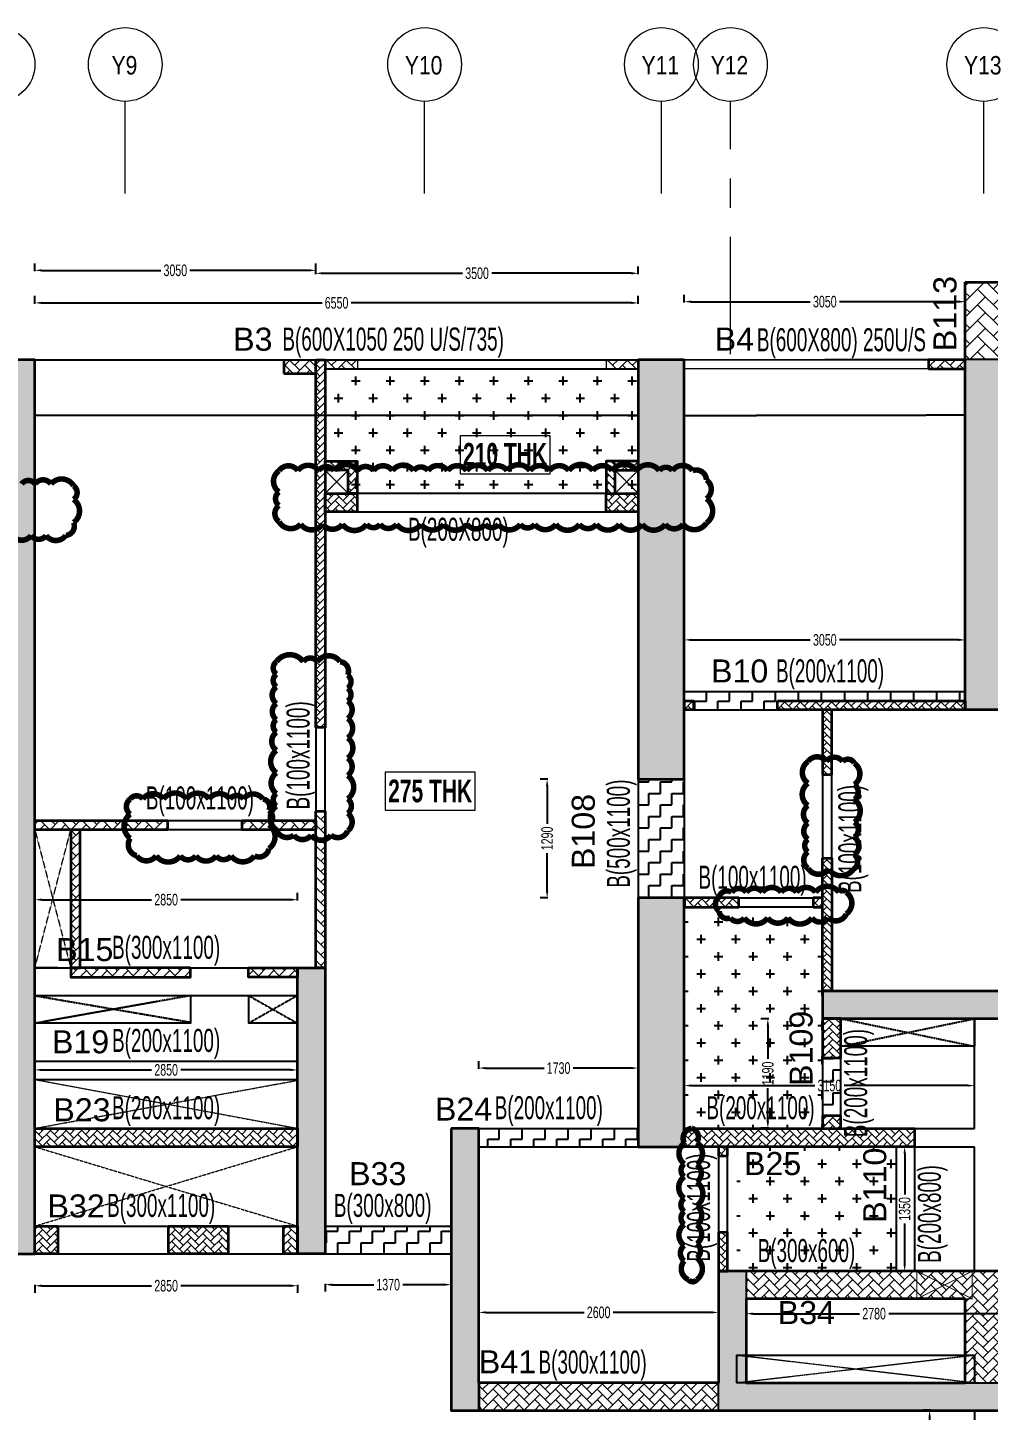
# Model space of a CAD drawing. Header units: millimetres. Extents: x 2116 to 61891, y 4333 to 33436.
# Drawn here: x 19564 to 29992, y 18432 to 33436 of the extents above; entities that cross this region are included whole.
import ezdxf
from ezdxf.enums import TextEntityAlignment as Align

# ---------------------------------------------------------------- set-up
doc = ezdxf.new("R2010")
doc.units = ezdxf.units.MM
doc.linetypes.add('Grid Line', pattern=[2222.5, 1270, -317.5, 317.5, -317.5])
doc.linetypes.add('HIDDEN', pattern=[0.375, 0.25, -0.125])
doc.layers.get('Defpoints').update_dxf_attribs({"color": 1, "lineweight": 0})
for name, color, linetype, lineweight in [('A-FLOR-IDEN', 11, 'Continuous', 9), ('A-GRIDS', 8, 'Continuous', 9), ('A-HIDD-ABVE', 8, 'HIDDEN', 20), ('S-BEAM-IDEN', 2, 'Continuous', 9), ('S-COL HATCH', 9, 'Continuous', 0), ('S-COLS', 5, 'Continuous', 35), ('S-GRIDS', 8, 'Continuous', 9), ('S-WALL', 4, 'Continuous', 18)]:
    doc.layers.add(name, color=color, linetype=linetype, lineweight=lineweight)
for name, color, linetype in [('Beam Nos', 7, 'Continuous'), ('changes', 7, 'Continuous'), ('CUTOUT', 4, 'Continuous'), ('S-BEAM', 7, 'Continuous'), ('S-CUTOUT', 1, 'Continuous'), ('SUNK SLAB', 8, 'Continuous')]:
    doc.layers.add(name, color=color, linetype=linetype)
doc.styles.add('Arial Narrow', font='ARIALN.TTF', dxfattribs={"height": 300})
doc.styles.add('SC-BBS1', font='SansSerif')
doc.styles.add('SOBHA', font='swisscl.ttf', dxfattribs={"width": 0.9})
doc.styles.add('Swis721 LtCn BT', font='swisscl.ttf', dxfattribs={"width": 0.9, "height": 233.355162})
doc.styles.add('Swis721 LtCn BT_B', font='', dxfattribs={"width": 0.9, "height": 246.918336})
doc.styles.get('Swis721 LtCn BT_B').set_extended_font_data('Swis721 LtCn BT', bold=True)
doc.dimstyles.new('S-DIM50', dxfattribs={"dimscale": 50, "dimtxt": 2.5, "dimasz": 1.5, "dimexe": 1.5, "dimexo": 1, "dimgap": 0.5, "dimtad": 0, "dimdec": 0, "dimzin": 0, "dimdsep": 46, "dimtxsty": 'SOBHA', "dimcen": 0.09, "dimclrd": 256, "dimclre": 256, "dimclrt": 6, "dimadec": 5, "dimazin": 0, "dimtfac": 1, "dimtdec": 0, "dimtofl": 0, "dimtmove": 0, "dimatfit": 3, "dimfxl": 0.18, "dimtolj": 1, "dimtzin": 0, "dimlwd": -1, "dimlwe": -1, "dimarcsym": 0})
pattern_1 = [(45, (-31795021.83, 20722934.52), (0, 113.13708499), [240, -80]), (135, (-31794965.26, 20722991.09), (9e-15, 113.13708499), [240, -80])]
pattern_2 = [(45, (-31083161.56, 20641832.9), (0, 84.85281374), [180, -60]), (135, (-31083119.13, 20641875.324), (7e-15, 84.85281374), [180, -60])]
pattern_3 = [(45, (-31802317.5, 20729084.55), (0, 113.13708499), [240, -80]), (135, (-31802260.93, 20729141.12), (9e-15, 113.13708499), [240, -80])]
pattern_4 = [(45, (-15037.47, -17858.63), (0, 107.76307), [228.6, -76.2]), (135, (-14983.584, -17804.75), (7e-15, 107.76307), [228.6, -76.2])]
pattern_5 = [(45, (-15037.89, -17858.63), (0, 107.76307), [228.6, -76.2]), (135, (-14984.01, -17804.744), (7e-15, 107.76307), [228.6, -76.2])]
pattern_6 = [(0, (-31361983.94, 21110731.83), (187.5, 187.5), [93.75, -281.25]), (90, (-31361937.07, 21110684.96), (-187.5, 187.5), [93.75, -281.25])]

# ---------------------------------------------------------------- blocks, each defined once
blk = doc.blocks.new('A$Ca6b6972b')
at = {"layer": 'S-COL HATCH'}
h = blk.add_hatch(dxfattribs=at)
h.set_pattern_fill('AR-HBONE', color=256, scale=15)
h.set_pattern_definition(pattern_2)
edge = h.paths.add_edge_path()
edge.add_line((17829, 22526), (18179, 22526))
edge.add_line((18179, 22526), (18179, 22176))
edge.add_line((18179, 22176), (18079, 22176))
edge.add_line((18079, 22176), (18079, 22426))
edge.add_line((18079, 22426), (17829, 22426))
edge.add_line((17829, 22426), (17829, 22526))
h = blk.add_hatch(dxfattribs=at)
h.set_pattern_fill('AR-HBONE', color=256, scale=15)
h.set_pattern_definition(pattern_2)
edge = h.paths.add_edge_path()
edge.add_line((21229, 22526), (20879, 22526))
edge.add_line((20879, 22526), (20879, 22176))
edge.add_line((20879, 22176), (20979, 22176))
edge.add_line((20979, 22176), (20979, 22426))
edge.add_line((20979, 22426), (21229, 22426))
edge.add_line((21229, 22426), (21229, 22526))
h = blk.add_hatch(dxfattribs=at)
h.set_pattern_fill('AR-HBONE', color=256, scale=15)
h.set_pattern_definition([(45, (-31339290.95, 20824202.644), (0, 84.85281374), [180, -60]), (135, (-31339248.523, 20824245.07), (7e-15, 84.85281374), [180, -60])])
h.paths.add_polyline_path([(17829, 22176), (17829, 21976), (18179, 21976), (18179, 22176)])
h = blk.add_hatch(dxfattribs=at)
h.set_pattern_fill('AR-HBONE', color=256, scale=15)
h.set_pattern_definition([(45, (-31336241, 20824202.644), (0, 84.85281374), [180, -60]), (135, (-31336198.57, 20824245.07), (7e-15, 84.85281374), [180, -60])])
h.paths.add_polyline_path([(20879, 22176), (20879, 21976), (21229, 21976), (21229, 22176)])
at = {"layer": 'S-COLS'}
for points in [[(17829, 22526), (18179, 22526), (18179, 22176), (18079, 22176), (18079, 22426), (17829, 22426), (17829, 22526)], [(21229, 22526), (20879, 22526), (20879, 22176), (20979, 22176), (20979, 22426), (21229, 22426), (21229, 22526)]]:
    blk.add_lwpolyline(points, dxfattribs=at)
for points in [[(17829, 22176), (18179, 22176), (18179, 21976), (17829, 21976)], [(20879, 22176), (21229, 22176), (21229, 21976), (20879, 21976)]]:
    blk.add_lwpolyline(points, close=True, dxfattribs=at)
blk = doc.blocks.new('A$C9134d95b')
at = {"layer": 'S-COL HATCH'}
h = blk.add_hatch(dxfattribs=at)
h.set_pattern_fill('AR-HBONE', color=256, scale=15)
h.set_pattern_definition([(45, (-31354688.235, 21105015.145), (0, 84.85281374), [180, -60]), (135, (-31354645.81, 21105057.57), (7e-15, 84.85281374), [180, -60])])
h.paths.add_polyline_path([(15600, 10050), (15500, 10050), (15500, 6060), (15600, 6060)])
h = blk.add_hatch(dxfattribs=at)
h.set_pattern_fill('AR-HBONE', color=256, scale=15)
h.set_pattern_definition([(45, (-31349887.82, 21106315.34), (0, 84.85281374), [180, -60]), (135, (-31349845.396, 21106357.77), (7e-15, 84.85281374), [180, -60])])
h.paths.add_polyline_path([(19600, 6250), (19600, 6350), (19500, 6350), (19500, 6250)])
h = blk.add_hatch(dxfattribs=at)
h.set_pattern_fill('AR-HBONE', color=256, scale=15)
h.set_pattern_definition([(45, (-31348877.827, 21106315.34), (0, 84.85281374), [180, -60]), (135, (-31348835.4, 21106357.77), (7e-15, 84.85281374), [180, -60])])
h.paths.add_polyline_path([(22550, 6250), (22550, 6350), (20510, 6350), (20510, 6250)])
h = blk.add_hatch(dxfattribs=at)
h.set_pattern_fill('AR-HBONE', color=256, scale=15)
h.set_pattern_definition([(45, (-31355720.326, 20722934.52), (0, 84.85281374), [180, -60]), (135, (-31355677.9, 20722976.945), (7e-15, 84.85281374), [180, -60])])
h.paths.add_polyline_path([(20090, 4210), (19500, 4210), (19500, 4110), (20090, 4110)])
h.paths.add_polyline_path([(21100, 4640), (21000, 4640), (21000, 3200), (21100, 3200)])
h.paths.add_polyline_path([(21000, 4210), (20900, 4210), (20900, 4110), (21000, 4110)])
h.paths.add_polyline_path([(21100, 6250), (21000, 6250), (21000, 5550), (21100, 5550)])
h = blk.add_hatch(dxfattribs=at)
h.set_pattern_fill('AR-HBONE', color=256, scale=20)
h.set_pattern_definition(pattern_1)
h.paths.add_polyline_path([(15600, 5150), (15500, 5150), (15500, 3450), (15600, 3450)])
h = blk.add_hatch(dxfattribs=at)
h.set_pattern_fill('AR-HBONE', color=256, scale=20)
h.set_pattern_definition(pattern_1)
h.paths.add_polyline_path([(12450, 5050), (12450, 4950), (13890, 4950), (13890, 5050)])
h = blk.add_hatch(dxfattribs=at)
h.set_pattern_fill('AR-HBONE', color=256, scale=20)
h.set_pattern_definition(pattern_1)
h.paths.add_polyline_path([(15500, 5050), (14700, 5050), (14700, 4950), (15500, 4950)])
h = blk.add_hatch(dxfattribs=at)
h.set_pattern_fill('AR-HBONE', color=256, scale=20)
h.set_pattern_definition(pattern_1)
h.paths.add_polyline_path([(12840, 3450), (12940, 3450), (12940, 4950), (12840, 4950)])
h = blk.add_hatch(dxfattribs=at)
h.set_pattern_fill('AR-HBONE', color=256, scale=20)
h.set_pattern_definition(pattern_1)
h.paths.add_polyline_path([(12840, 3450), (12840, 3350), (14140, 3350), (14140, 3450)])
h = blk.add_hatch(dxfattribs=at)
h.set_pattern_fill('AR-HBONE', color=256, scale=20)
h.set_pattern_definition(pattern_1)
h.paths.add_polyline_path([(15300, 3450), (14770, 3450), (14770, 3350), (15300, 3350)])
h = blk.add_hatch(dxfattribs=at)
h.set_pattern_fill('AR-HBONE', color=256, scale=15)
h.set_pattern_definition([(45, (-31092440.94, 20628157.467), (0, 84.85281374), [180, -60]), (135, (-31092398.51, 20628199.893), (7e-15, 84.85281374), [180, -60])])
h.paths.add_polyline_path([(21000, 1710), (21200, 1710), (21200, 1845), (21000, 1845)])
h.paths.add_polyline_path([(21000, 2475), (21200, 2475), (21200, 2900), (21000, 2900)])
h = blk.add_hatch(dxfattribs=at)
h.set_pattern_fill('AR-HBONE', color=256, scale=15)
h.set_pattern_definition([(45, (-31350990.33, 20943799.52), (0, 84.85281374), [180, -60]), (135, (-31350947.905, 20943841.946), (7e-15, 84.85281374), [180, -60])])
h.paths.add_polyline_path([(19500, 1710), (19500, 1510), (22000, 1510), (22000, 1710)])
h = blk.add_hatch(dxfattribs=at)
h.set_pattern_fill('AR-HBONE', color=256, scale=15)
h.set_pattern_definition([(45, (-31355720.34, 20769172.47), (0, 84.85281374), [180, -60]), (135, (-31355677.91, 20769214.9), (7e-15, 84.85281374), [180, -60])])
h.paths.add_polyline_path([(19970, 580), (19870, 580), (19870, 160), (19970, 160)])
h.paths.add_polyline_path([(19970, 1510), (19870, 1510), (19870, 1410), (19970, 1410)])
at = {"layer": 'S-COLS', "elevation": 0}
for points in [[(15500, 10050), (15600, 10050), (15600, 6060), (15500, 6060)], [(19500, 6350), (19600, 6350), (19600, 6250), (19500, 6250)], [(20510, 6350), (22550, 6350), (22550, 6250), (20510, 6250)], [(21000, 5550), (21100, 5550), (21100, 6250), (21000, 6250)], [(15500, 5150), (15600, 5150), (15600, 3450), (15500, 3450)], [(12450, 5050), (13890, 5050), (13890, 4950), (12450, 4950)], [(14700, 5050), (15500, 5050), (15500, 4950), (14700, 4950)], [(21000, 4640), (21100, 4640), (21100, 3200), (21000, 3200)], [(19500, 4110), (20090, 4110), (20090, 4210), (19500, 4210)], [(20900, 4110), (21000, 4110), (21000, 4210), (20900, 4210)], [(15300, 3350), (14770, 3350), (14770, 3450), (15300, 3450)], [(21000, 2475), (21200, 2475), (21200, 2900), (21000, 2900)], [(21000, 1710), (21200, 1710), (21200, 1845), (21000, 1845)], [(22000, 1510), (19500, 1510), (19500, 1710), (22000, 1710)], [(19870, 1410), (19970, 1410), (19970, 1510), (19870, 1510)], [(19870, 160), (19970, 160), (19970, 580), (19870, 580)]]:
    blk.add_lwpolyline(points, close=True, dxfattribs=at)
at = {"layer": 'S-COLS', "color": 5, "elevation": 0}
for points in [[(12840, 3450), (12940, 3450), (12940, 4950), (12840, 4950)], [(14140, 3450), (12840, 3450), (12840, 3350), (14140, 3350)]]:
    blk.add_lwpolyline(points, close=True, dxfattribs=at)
at = {"layer": 'changes'}
blk.add_blockref('A$Ca6b6972b', (-2229, -13576, 0), dxfattribs=at)
blk = doc.blocks.new('A$Cbe320e20')
at = {"layer": 'S-COL HATCH'}
h = blk.add_hatch(dxfattribs=at)
h.set_pattern_fill('AR-HBONE', color=256, scale=30)
h.set_pattern_definition([(45, (-31802317.5, 20729084.55), (0, 169.7056275), [360, -120]), (135, (-31802232.65, 20729169.4), (1e-14, 169.7056275), [360, -120])])
h.paths.add_polyline_path([(15654, 17040), (15254, 17040), (15254, 16206), (15254, 16206), (15654, 16206)])
at = {"layer": 'S-COL HATCH', "transparency": 33554687}
h = blk.add_hatch(color=256, dxfattribs=at)
h.dxf.hatch_style = 1
h.paths.add_polyline_path([(15254, 16206), (15654, 16206), (15654, 12400), (15254, 12400)])
h = blk.add_hatch(color=256, dxfattribs=at)
h.dxf.hatch_style = 1
h.paths.add_polyline_path([(4654, 6500), (5154, 6500), (5154, 16200), (4654, 16200)])
h = blk.add_hatch(color=256, dxfattribs=at)
h.dxf.hatch_style = 1
h.paths.add_polyline_path([(11704, 11650), (12204, 11650), (12204, 16200), (11704, 16200)])
h = blk.add_hatch(color=256, dxfattribs=at)
h.dxf.hatch_style = 1
h.paths.add_polyline_path([(12204, 10360), (11704, 10360), (11704, 7660), (12204, 7660)])
h = blk.add_hatch(color=256, dxfattribs=at)
h.dxf.hatch_style = 1
h.paths.add_polyline_path([(8304, 6500), (8304, 9600), (8004, 9600), (8004, 6500)])
h = blk.add_hatch(color=256, dxfattribs=at)
h.dxf.hatch_style = 1
h.paths.add_polyline_path([(15654, 9350), (13704, 9350), (13704, 9050), (15654, 9050)])
at = {"layer": 'S-COL HATCH'}
h = blk.add_hatch(dxfattribs=at)
h.set_pattern_fill('AR-HBONE', color=256, scale=15)
h.set_pattern_definition([(45, (-31365336.03, 20949949.553), (0, 84.85281374), [180, -60]), (135, (-31365293.6, 20949991.98), (7e-15, 84.85281374), [180, -60])])
h.paths.add_polyline_path([(5154, 7860), (5154, 7660), (8004, 7660), (8004, 7860)])
at = {"layer": 'S-COL HATCH', "transparency": 33554687}
h = blk.add_hatch(color=256, dxfattribs=at)
h.dxf.hatch_style = 1
h.paths.add_polyline_path([(9974, 7860), (9674, 7860), (9674, 4800), (9974, 4800), (9974, 5100)])
at = {"layer": 'S-COL HATCH'}
h = blk.add_hatch(dxfattribs=at)
h.set_pattern_fill('AR-HBONE', color=256, scale=15)
h.set_pattern_definition([(45, (-31367286.02, 20948789.55), (0, 84.85281374), [180, -60]), (135, (-31367243.596, 20948831.98), (7e-15, 84.85281374), [180, -60])])
h.paths.add_polyline_path([(5154, 6800), (5154, 6500), (5404, 6500), (5404, 6800)])
h = blk.add_hatch(dxfattribs=at)
h.set_pattern_fill('AR-HBONE', color=256, scale=15)
h.set_pattern_definition([(45, (-31365336.03, 20948789.553), (0, 84.85281374), [180, -60]), (135, (-31365293.6, 20948831.98), (7e-15, 84.85281374), [180, -60])])
h.paths.add_polyline_path([(6604, 6800), (6604, 6500), (7254, 6500), (7254, 6800)])
h = blk.add_hatch(dxfattribs=at)
h.set_pattern_fill('AR-HBONE', color=256, scale=15)
h.set_pattern_definition([(45, (-31364586.025, 20948789.55), (0, 84.85281374), [180, -60]), (135, (-31364543.6, 20948831.98), (7e-15, 84.85281374), [180, -60])])
h.paths.add_polyline_path([(7854, 6800), (7854, 6500), (8004, 6500), (8004, 6800)])
at = {"layer": 'S-COL HATCH', "transparency": 33554687}
h = blk.add_hatch(color=256, dxfattribs=at)
h.dxf.hatch_style = 1
h.paths.add_polyline_path([(12574, 6310), (12874, 6310), (12874, 5100), (15654, 5100), (15654, 4800), (12574, 4800)])
at = {"layer": 'S-COL HATCH'}
h = blk.add_hatch(dxfattribs=at)
h.set_pattern_fill('AR-HBONE', color=256, scale=20)
h.set_pattern_definition(pattern_3)
h.paths.add_polyline_path([(15254, 6010), (15254, 5100), (15254, 5100), (15254, 5100), (15654, 5100), (15654, 6310), (12874, 6310), (12874, 6010), (12874, 6010)])
h = blk.add_hatch(dxfattribs=at)
h.set_pattern_fill('AR-HBONE', color=256, scale=20)
h.set_pattern_definition(pattern_3)
h.paths.add_polyline_path([(12574, 5100), (9974, 5100), (9974, 4800), (12574, 4800)])
at = {"layer": 'S-WALL'}
h = blk.add_hatch(dxfattribs=at)
h.set_pattern_fill('FP_1', color=1, style=0, pattern_type=2)
h.set_pattern_definition(pattern_5)
h.paths.add_polyline_path([(8205, 16050), (8205, 16200), (7855, 16200), (7855, 16050)])
h = blk.add_hatch(dxfattribs=at)
h.set_pattern_fill('FP_1', color=1, style=0, pattern_type=2)
h.set_pattern_definition(pattern_5)
h.paths.add_polyline_path([(8205, 16050), (8205, 16200), (7855, 16200), (7855, 16050)])
h = blk.add_hatch(dxfattribs=at)
h.set_pattern_fill('FP_1', color=1, style=0, pattern_type=2)
h.set_pattern_definition([(45, (-18086.774, -17858.63), (0, 107.76307), [228.6, -76.2]), (135, (-18032.89, -17804.745), (7e-15, 107.76307), [228.6, -76.2])])
h.paths.add_polyline_path([(8656, 16100), (8656, 16200), (8306, 16200), (8306, 16100)])
h = blk.add_hatch(dxfattribs=at)
h.set_pattern_fill('FP_1', color=1, style=0, pattern_type=2)
h.set_pattern_definition(pattern_4)
h.paths.add_polyline_path([(11705, 16100), (11705, 16200), (11355, 16200), (11355, 16100)])
h = blk.add_hatch(dxfattribs=at)
h.set_pattern_fill('FP_1', color=1, style=0, pattern_type=2)
h.set_pattern_definition(pattern_4)
h.paths.add_polyline_path([(11705, 16100), (11705, 16200), (11355, 16200), (11355, 16100)])
h = blk.add_hatch(dxfattribs=at)
h.set_pattern_fill('FP_1', color=1, style=0, pattern_type=2)
h.set_pattern_definition(pattern_4)
h.paths.add_polyline_path([(15255, 16100), (15255, 16200), (14855, 16200), (14855, 16100)])
h = blk.add_hatch(dxfattribs=at)
h.set_pattern_fill('FP_1', color=1, style=0, pattern_type=2)
h.set_pattern_definition(pattern_4)
h.paths.add_polyline_path([(15255, 16100), (15255, 16200), (14855, 16200), (14855, 16100)])
at = {"layer": 'changes'}
blk.add_line((15254, 16206), (15654, 16206), dxfattribs=at)
blk.add_lwpolyline([(12574, 6310), (12874, 6310), (12874, 5100), (15654, 5100), (15654, 4800), (12574, 4800)], close=True, dxfattribs=at)
at = {"layer": 'S-COL HATCH'}
blk.add_line((12874, 6010), (12874, 6310), dxfattribs=at)
at = {"layer": 'S-COLS'}
blk.add_line((9974, 5100), (9974, 4800), dxfattribs=at)
for points in [[(15254, 17040), (15654, 17040), (15654, 12400), (15254, 12400)], [(11704, 11650), (12204, 11650), (12204, 16200), (11704, 16200)], [(11704, 10360), (11704, 7660), (12204, 7660), (12204, 10360)], [(15654, 9350), (13704, 9350), (13704, 9050), (15654, 9050)], [(9674, 7860), (9674, 4800), (15654, 4800), (15654, 6310), (12574, 6310), (12574, 5100), (9974, 5100), (9974, 7860), (9674, 7860)], [(15254, 6010), (12874, 6010), (12874, 5100), (15254, 5100)]]:
    blk.add_lwpolyline(points, close=True, dxfattribs=at)
at = {"layer": 'S-COLS', "elevation": 0}
for points in [[(4654, 6500), (5154, 6500), (5154, 16200), (4654, 16200)], [(8004, 9600), (8304, 9600), (8304, 6500), (8004, 6500)], [(8004, 7660), (5154, 7660), (5154, 7860), (8004, 7860)], [(5404, 6500), (5154, 6500), (5154, 6800), (5404, 6800)], [(7254, 6500), (6604, 6500), (6604, 6800), (7254, 6800)], [(8004, 6500), (7854, 6500), (7854, 6800), (8004, 6800)]]:
    blk.add_lwpolyline(points, close=True, dxfattribs=at)
at = {"layer": 'S-CUTOUT', "const_width": 10}
blk.add_lwpolyline([(14729, 6310), (15329, 6310), (15329, 6010), (14729, 6010)], close=True, dxfattribs=at)
for points in [[(14729, 6310), (15329, 6010)], [(15329, 6310), (14729, 6010)]]:
    blk.add_lwpolyline(points, dxfattribs=at)
at = {"layer": 'S-WALL', "lineweight": 35}
for p, q in [((5155, 16200), (4305, 16200)), ((7855, 16200), (7855, 16050)), ((15255, 16200), (14855, 16200)), ((14855, 16200), (14855, 16100)), ((14855, 16100), (15255, 16100)), ((7855, 16050), (8205, 16050))]:
    blk.add_line(p, q, dxfattribs=at)
at = {"layer": 'S-WALL', "color": 7}
for p, q in [((8304, 16200), (11355, 16200)), ((11704, 16100), (8304, 16100)), ((8655, 16200), (8655, 16100)), ((11355, 16200), (11355, 16100)), ((12205, 16200), (11355, 16200)), ((12205, 16200), (14855, 16200)), ((14855, 16100), (12205, 16100))]:
    blk.add_line(p, q, dxfattribs=at)
blk = doc.blocks.new('A$C38189ab3')
at = {"layer": 'SUNK SLAB'}
h = blk.add_hatch(dxfattribs=at)
h.set_pattern_fill('CROSS', color=8, scale=750, style=0)
h.set_pattern_definition([(0, (-31361983.94, 21111165.14), (187.5, 187.5), [93.75, -281.25]), (90, (-31361937.07, 21111118.27), (-187.5, 187.5), [93.75, -281.25])])
h.paths.add_polyline_path([(11704, 14750), (11704, 16100), (8304, 16100), (8304, 14750)])
h = blk.add_hatch(dxfattribs=at)
h.set_pattern_fill('ZIGZAG', color=8, scale=1000, style=0)
h.set_pattern_definition([(0, (-31802317.54, 20724501.4), (125, 125), [125, -125]), (90, (-31802192.54, 20724501.4), (-125, 125), [125, -125])])
h.paths.add_polyline_path([(9674, 6800), (8304, 6800), (8304, 6500), (9674, 6500)])
h.paths.add_polyline_path([(11704, 7860), (9974, 7860), (9974, 7860), (9974, 7660), (11704, 7660)])
h.paths.add_polyline_path([(12204, 11650), (11704, 11650), (11704, 10360), (12204, 10360)])
h.paths.add_polyline_path([(15254, 12600), (12204, 12600), (12204, 12500), (12304, 12500), (12304, 12400), (13214, 12400), (13214, 12500), (15254, 12500)])
h.paths.add_polyline_path([(13904, 8625), (13704, 8625), (13704, 7995), (13904, 7995)])
h = blk.add_hatch(dxfattribs=at)
h.set_pattern_fill('CROSS', color=8, scale=750, style=0)
h.set_pattern_definition(pattern_6)
h.paths.add_polyline_path([(12204, 7860), (13704, 7860), (13704, 8950), (13704, 9350), (13704, 10160), (12204, 10160)])
h = blk.add_hatch(dxfattribs=at)
h.set_pattern_fill('CROSS', color=8, scale=750, style=0)
h.set_pattern_definition(pattern_6)
h.paths.add_polyline_path([(12774, 7660), (12774, 6310), (14504, 6310), (14504, 7660)])
at = {"layer": 'A-FLOR-IDEN', "color": 8, "elevation": 0, "flags": 128}
blk.add_lwpolyline([(9769, 15375), (9769, 14963), (10746, 14963), (10746, 15375)], close=True, dxfattribs=at)
at = {"layer": 'A-FLOR-IDEN', "color": 8, "flags": 128}
blk.add_lwpolyline([(8956, 11723), (8956, 11312), (9933, 11312), (9933, 11723)], close=True, dxfattribs=at)
at = {"layer": 'A-HIDD-ABVE', "linetype": 'HIDDEN'}
for p, q in [((8554, 15000), (8304, 14750)), ((8304, 15000), (8554, 14750)), ((11704, 15000), (11454, 14750)), ((11454, 15000), (11704, 14750)), ((5154, 11100), (5544, 9600)), ((5154, 9600), (5544, 11100)), ((5154, 8390), (8004, 7860)), ((5154, 7860), (8004, 8381)), ((5154, 7660), (8004, 6800)), ((5154, 6800), (8004, 7660)), ((12774, 5400), (15354, 5100)), ((12774, 5100), (15354, 5400))]:
    blk.add_line(p, q, dxfattribs=at)
at = {"layer": 'changes'}
blk.add_line((8654, 14550), (11354, 14550), dxfattribs=at)
at = {"layer": 'CUTOUT', "color": 8, "linetype": 'HIDDEN'}
for p, q in [((6845, 9300), (5155, 9000)), ((5155, 9300), (6845, 9011)), ((8005, 9300), (7475, 9000)), ((7475, 9300), (8005, 9000)), ((13905, 8750), (15355, 9050)), ((13905, 9050), (15355, 8750))]:
    blk.add_line(p, q, dxfattribs=at)
at = {"layer": 'CUTOUT'}
for points in [[(5155, 9300), (6845, 9300), (6845, 9000), (5155, 9000)], [(7475, 9300), (8005, 9300), (8005, 9000), (7475, 9000)], [(13905, 9050), (15355, 9050), (15355, 8750), (13905, 8750)]]:
    blk.add_lwpolyline(points, close=True, dxfattribs=at)
at = {"layer": 'S-BEAM'}
for p, q in [((12204, 16200), (15254, 16206)), ((5154, 16200), (11704, 16200)), ((5404, 9600), (5154, 9600)), ((5154, 9300), (8004, 9300)), ((13704, 8950), (13704, 7860)), ((5154, 8590), (8004, 8590)), ((5154, 8390), (8004, 8390)), ((5154, 7860), (8004, 7860)), ((12204, 7860), (13704, 7860)), ((13904, 7860), (15354, 7860)), ((5154, 7660), (8004, 7660)), ((12204, 7660), (12574, 7660)), ((12674, 7660), (14504, 7660)), ((14504, 7660), (14504, 6310)), ((12674, 6730), (12674, 7560)), ((5154, 6800), (8004, 6800))]:
    blk.add_line(p, q, dxfattribs=at)
at = {"layer": 'S-BEAM', "linetype": 'HIDDEN'}
for p, q in [((5154, 15600), (8304, 15600)), ((8304, 15600), (11704, 15600)), ((12204, 15595), (15254, 15601)), ((12204, 12600), (15254, 12600)), ((12204, 12400), (13704, 12400)), ((13904, 12400), (15254, 12400)), ((11704, 11650), (11704, 10360)), ((12204, 11650), (12204, 10360)), ((5154, 9600), (8004, 9600)), ((15354, 7860), (15354, 9050)), ((13904, 7860), (13904, 8950)), ((9974, 7860), (11704, 7860)), ((9974, 7660), (11704, 7660)), ((14704, 7660), (14704, 6310)), ((14704, 7660), (15354, 7660)), ((15354, 6310), (15354, 7660)), ((12674, 7560), (12574, 7560)), ((12574, 7560), (12574, 6730)), ((8304, 6800), (9674, 6800)), ((12574, 6730), (12674, 6730)), ((5154, 6500), (8004, 6500)), ((8304, 6500), (9674, 6500)), ((15354, 4800), (15354, 2800))]:
    blk.add_line(p, q, dxfattribs=at)
at = {"layer": 'S-BEAM'}
for points in [[(8304, 16100), (11704, 16100), (11704, 14750), (8304, 14750)], [(15354, 5100), (12774, 5100), (12774, 5400), (15354, 5400)]]:
    blk.add_lwpolyline(points, close=True, dxfattribs=at)
at = {"layer": 'S-BEAM', "linetype": 'HIDDEN'}
for points in [[(8204, 11300), (8304, 11300), (8304, 12210), (8204, 12210)], [(13804, 11700), (13704, 11700), (13704, 10790), (13804, 10790)], [(12794, 10360), (13604, 10360), (13604, 10260), (12794, 10260)]]:
    blk.add_lwpolyline(points, close=True, dxfattribs=at)
at = {"layer": 'S-BEAM', "linetype": 'HIDDEN', "elevation": 0}
blk.add_lwpolyline([(6594, 11200), (7404, 11200), (7404, 11100), (6594, 11100)], close=True, dxfattribs=at)
at = {"layer": 'S-COLS'}
for p, q in [((15254, 16206), (15254, 16206)), ((15254, 15606), (15254, 15606))]:
    blk.add_line(p, q, dxfattribs=at)
at = {"layer": 'A-FLOR-IDEN', "color": 1, "char_height": 246.9, "width": 1155, "attachment_point": 2, "line_spacing_factor": 0.964267, "style": 'Swis721 LtCn BT_B'}
for s, insert in [('210 THK', (10258, 15297)), ('275 THK', (9445, 11645))]:
    blk.add_mtext(s, dxfattribs=dict(at, insert=insert))
at = {"layer": 'S-BEAM-IDEN', "style": 'Swis721 LtCn BT', "width": 0.8}
for s, rotation, p in [('B(600X1050 250 U/S/735)', 360, (7841, 16299)), ('B(600X800) 250U/S', 360, (12992, 16292)), ('B(200x1100)', 360, (13199, 12699)), ('B(100x1100)', 90, (8136, 11320)), ('B(100x1100)', 360, (6359, 11320)), ('B(500x1100)', 90, (11613, 10471)), ('B(100x1100)', 90, (14126, 10413)), ('B(100x1100)', 360, (12358, 10459)), ('B(300x1100)', 360, (5992, 9699)), ('B(200x1100)', 360, (5992, 8689)), ('B(200x1100)', 90, (14189, 7764)), ('B(200x1100)', 360, (5992, 7959)), ('B(200x1100)', 360, (10146, 7959)), ('B(200x1100)', 360, (12444, 7959)), ('B(100x1100)', 90, (12483, 6413)), ('B(200x800)', 90, (14989, 6400)), ('B(300x1100)', 360, (5938, 6899)), ('B(300x800)', 360, (8400, 6899)), ('B(300x600)', 360, (13000, 6409)), ('B(300x1100)', 360, (10622, 5199))]:
    blk.add_text(s, height=250, rotation=rotation, dxfattribs=at).set_placement(p)
blk.add_text('B(200X800)', height=250, dxfattribs=at).set_placement((9204, 14235, 0))
blk = doc.blocks.new('Grid - Type 1 Structural-6743905-11TH FLOOR LVL')
at = {"layer": 'A-GRIDS'}
blk.add_circle((0, 0), 4, dxfattribs=at)
blk = doc.blocks.new('A$Cf2260b48')
at = {"layer": 'S-GRIDS', "linetype": 'Grid Line'}
for p, q in [((6135, 18003), (6135, 19003)), ((9385, 18003), (9385, 19003)), ((11955, 18003), (11955, 19003)), ((12705, 16262), (12705, 19003)), ((15455, 18003), (15455, 19003))]:
    blk.add_line(p, q, dxfattribs=at)
at = {"layer": 'A-GRIDS', "xscale": 99.99999999999991, "yscale": 99.99999999999991, "zscale": 99.99999999999991}
for p in [(4755, 19403), (6135, 19403), (9385, 19403), (11955, 19403), (12705, 19403), (15455, 19403)]:
    blk.add_blockref('Grid - Type 1 Structural-6743905-11TH FLOOR LVL', p, dxfattribs=at)
at = {"layer": 'A-GRIDS', "lineweight": 18, "char_height": 200, "attachment_point": 1, "style": 'Arial Narrow'}
for s, insert, width in [('Y9', (5986, 19495), 352.74), ('Y10', (9170, 19495), 513.08), ('Y11', (11740, 19495), 513.08), ('Y12', (12490, 19495), 513.08), ('Y13', (15240, 19495), 513.08)]:
    blk.add_mtext(s, dxfattribs=dict(at, insert=insert, width=width))
blk = doc.blocks.new('*D392')
at = {"transparency": 16777216}
for p, q in [((19642, 30440), (19642, 30524)), ((26192, 30440), (26192, 30524)), ((19717, 30449), (22759, 30449)), ((26117, 30449), (23076, 30449))]:
    blk.add_line(p, q, dxfattribs=at)
for points in [[(19717, 30462), (19717, 30437), (19642, 30449)], [(26117, 30462), (26117, 30437), (26192, 30449)]]:
    blk.add_solid(points, dxfattribs=at)
at = {"layer": 'Defpoints', "color": 0, "transparency": 16777216}
for p in [(26192, 30449), (19642, 29833, 0), (26192, 29833, 0)]:
    blk.add_point(p, dxfattribs=at)
at = {"color": 6, "transparency": 16777216, "insert": (22917, 30449), "char_height": 125, "attachment_point": 5, "style": 'SOBHA'}
blk.add_mtext('\\A1;6550', dxfattribs=at)
blk = doc.blocks.new('*D272')
at = {"transparency": 16777216}
for p, q in [((19642, 30793), (19642, 30877)), ((19717, 30802), (21009, 30802)), ((22617, 30802), (21326, 30802)), ((22692, 30793), (22692, 30877))]:
    blk.add_line(p, q, dxfattribs=at)
for points in [[(19717, 30815), (19717, 30790), (19642, 30802)], [(22617, 30815), (22617, 30790), (22692, 30802)]]:
    blk.add_solid(points, dxfattribs=at)
at = {"layer": 'Defpoints', "color": 0, "transparency": 16777216}
for p in [(22692, 30802), (19642, 29833, 0), (22692, 29833)]:
    blk.add_point(p, dxfattribs=at)
at = {"color": 6, "transparency": 16777216, "insert": (21167, 30802), "char_height": 125, "attachment_point": 5, "style": 'SOBHA'}
blk.add_mtext('\\A1;3050', dxfattribs=at)
blk = doc.blocks.new('*D273')
at = {"transparency": 16777216}
for p, q in [((22692, 30761), (22692, 30845)), ((22767, 30770), (24284, 30770)), ((26117, 30770), (24601, 30770)), ((26192, 30761), (26192, 30845))]:
    blk.add_line(p, q, dxfattribs=at)
for points in [[(22767, 30783), (22767, 30758), (22692, 30770)], [(26117, 30783), (26117, 30758), (26192, 30770)]]:
    blk.add_solid(points, dxfattribs=at)
at = {"layer": 'Defpoints', "color": 0, "transparency": 16777216}
for p in [(26192, 30770), (22692, 29833, 0), (26192, 29833, 0)]:
    blk.add_point(p, dxfattribs=at)
at = {"color": 6, "transparency": 16777216, "insert": (24442, 30770), "char_height": 125, "attachment_point": 5, "style": 'SOBHA'}
blk.add_mtext('\\A1;3500', dxfattribs=at)
blk = doc.blocks.new('*D393')
at = {"transparency": 16777216}
for p, q in [((26692, 30453), (26692, 30537)), ((26767, 30462), (28059, 30462)), ((29667, 30462), (28376, 30462)), ((29742, 30453), (29742, 30537))]:
    blk.add_line(p, q, dxfattribs=at)
for points in [[(26767, 30475), (26767, 30450), (26692, 30462)], [(29667, 30475), (29667, 30450), (29742, 30462)]]:
    blk.add_solid(points, dxfattribs=at)
at = {"layer": 'Defpoints', "color": 0, "transparency": 16777216}
for p in [(29742, 30462), (26692, 29832), (29742, 29838)]:
    blk.add_point(p, dxfattribs=at)
at = {"color": 6, "transparency": 16777216, "insert": (28217, 30462), "char_height": 125, "attachment_point": 5, "style": 'SOBHA'}
blk.add_mtext('\\A1;3050', dxfattribs=at)
blk = doc.blocks.new('*D398')
at = {"transparency": 16777216}
for p, q in [((26692, 26783), (26692, 26867)), ((29742, 26783), (29742, 26867)), ((26767, 26792), (28059, 26792)), ((29667, 26792), (28376, 26792))]:
    blk.add_line(p, q, dxfattribs=at)
for points in [[(26767, 26805), (26767, 26780), (26692, 26792)], [(29667, 26805), (29667, 26780), (29742, 26792)]]:
    blk.add_solid(points, dxfattribs=at)
at = {"layer": 'Defpoints', "color": 0, "transparency": 16777216}
for p in [(29742, 26792), (26692, 26232), (29742, 26232)]:
    blk.add_point(p, dxfattribs=at)
at = {"color": 6, "transparency": 16777216, "insert": (28217, 26792), "char_height": 125, "attachment_point": 5, "style": 'SOBHA'}
blk.add_mtext('\\A1;3050', dxfattribs=at)
blk = doc.blocks.new('*D401')
at = {"transparency": 16777216}
for p, q in [((19642, 23964), (19642, 24048)), ((22492, 23964), (22492, 24048)), ((19717, 23973), (20909, 23973)), ((22417, 23973), (21226, 23973))]:
    blk.add_line(p, q, dxfattribs=at)
for points in [[(19717, 23986), (19717, 23961), (19642, 23973)], [(22417, 23986), (22417, 23961), (22492, 23973)]]:
    blk.add_solid(points, dxfattribs=at)
at = {"layer": 'Defpoints', "color": 0, "transparency": 16777216}
for p in [(22492, 23973), (19642, 22933, 0), (22492, 22933, 0)]:
    blk.add_point(p, dxfattribs=at)
at = {"color": 6, "transparency": 16777216, "insert": (21067, 23973), "char_height": 125, "attachment_point": 5, "style": 'SOBHA'}
blk.add_mtext('\\A1;2850', dxfattribs=at)
blk = doc.blocks.new('*D278')
at = {"transparency": 16777216}
for p, q in [((19642, 22135), (19642, 22051)), ((19717, 22126), (20909, 22126)), ((22417, 22126), (21226, 22126)), ((22492, 22135), (22492, 22051))]:
    blk.add_line(p, q, dxfattribs=at)
for points in [[(19717, 22139), (19717, 22114), (19642, 22126)], [(22417, 22139), (22417, 22114), (22492, 22126)]]:
    blk.add_solid(points, dxfattribs=at)
at = {"layer": 'Defpoints', "color": 0, "transparency": 16777216}
for p in [(19642, 22223), (22492, 22223), (22492, 22126)]:
    blk.add_point(p, dxfattribs=at)
at = {"color": 6, "transparency": 16777216, "insert": (21067, 22126), "char_height": 125, "attachment_point": 5, "style": 'SOBHA'}
blk.add_mtext('\\A1;2850', dxfattribs=at)
blk = doc.blocks.new('*D283')
at = {"transparency": 16777216}
for p, q in [((24462, 22137), (24462, 22221)), ((26192, 22137), (26192, 22221)), ((24537, 22146), (25170, 22146)), ((26117, 22146), (25485, 22146))]:
    blk.add_line(p, q, dxfattribs=at)
for points in [[(24537, 22159), (24537, 22134), (24462, 22146)], [(26117, 22159), (26117, 22134), (26192, 22146)]]:
    blk.add_solid(points, dxfattribs=at)
at = {"layer": 'Defpoints', "color": 0, "transparency": 16777216}
for p in [(26192, 22146), (24462, 21293), (26192, 21293)]:
    blk.add_point(p, dxfattribs=at)
at = {"color": 6, "transparency": 16777216, "insert": (25327, 22146), "char_height": 125, "attachment_point": 5, "style": 'SOBHA'}
blk.add_mtext('\\A1;1730', dxfattribs=at)
blk = doc.blocks.new('*D284')
at = {"transparency": 16777216}
for p, q in [((26692, 21947), (26692, 22031)), ((26767, 21956), (28109, 21956)), ((29767, 21956), (28426, 21956)), ((29842, 21947), (29842, 22031))]:
    blk.add_line(p, q, dxfattribs=at)
for points in [[(26767, 21969), (26767, 21944), (26692, 21956)], [(29767, 21969), (29767, 21944), (29842, 21956)]]:
    blk.add_solid(points, dxfattribs=at)
at = {"layer": 'Defpoints', "color": 0, "transparency": 16777216}
for p in [(26692, 21956), (26692, 21493), (29842, 21493)]:
    blk.add_point(p, dxfattribs=at)
at = {"color": 6, "transparency": 16777216, "insert": (28267, 21956), "char_height": 125, "attachment_point": 5, "style": 'SOBHA'}
blk.add_mtext('\\A1;3150', dxfattribs=at)
blk = doc.blocks.new('*D288')
at = {"transparency": 16777216}
for p, q in [((27362, 19490), (27362, 19406)), ((27437, 19481), (28594, 19481)), ((30067, 19481), (28911, 19481)), ((30142, 19490), (30142, 19406))]:
    blk.add_line(p, q, dxfattribs=at)
for points in [[(27437, 19494), (27437, 19469), (27362, 19481)], [(30067, 19494), (30067, 19469), (30142, 19481)]]:
    blk.add_solid(points, dxfattribs=at)
at = {"layer": 'Defpoints', "color": 0, "transparency": 16777216}
for p in [(27362, 19943), (30142, 19943), (30142, 19481)]:
    blk.add_point(p, dxfattribs=at)
at = {"color": 6, "transparency": 16777216, "insert": (28752, 19481), "char_height": 125, "attachment_point": 5, "style": 'SOBHA'}
blk.add_mtext('\\A1;2780', dxfattribs=at)
blk = doc.blocks.new('*D292')
at = {"transparency": 16777216}
for p, q in [((19642, 19793), (19642, 19709)), ((19717, 19784), (20909, 19784)), ((22417, 19784), (21226, 19784)), ((22492, 19793), (22492, 19709))]:
    blk.add_line(p, q, dxfattribs=at)
for points in [[(19717, 19797), (19717, 19772), (19642, 19784)], [(22417, 19797), (22417, 19772), (22492, 19784)]]:
    blk.add_solid(points, dxfattribs=at)
at = {"layer": 'Defpoints', "color": 0, "transparency": 16777216}
for p in [(19642, 20433), (22492, 20433, 0), (22492, 19784)]:
    blk.add_point(p, dxfattribs=at)
at = {"color": 6, "transparency": 16777216, "insert": (21067, 19784), "char_height": 125, "attachment_point": 5, "style": 'SOBHA'}
blk.add_mtext('\\A1;2850', dxfattribs=at)
blk = doc.blocks.new('*D293')
at = {"transparency": 16777216}
for p, q in [((22792, 19805), (22792, 19721)), ((24162, 19805), (24162, 19721)), ((22867, 19796), (23320, 19796)), ((24087, 19796), (23635, 19796))]:
    blk.add_line(p, q, dxfattribs=at)
for points in [[(22867, 19809), (22867, 19784), (22792, 19796)], [(24087, 19809), (24087, 19784), (24162, 19796)]]:
    blk.add_solid(points, dxfattribs=at)
at = {"layer": 'Defpoints', "color": 0, "transparency": 16777216}
for p in [(22792, 20433), (24162, 20433), (24162, 19796)]:
    blk.add_point(p, dxfattribs=at)
at = {"color": 6, "transparency": 16777216, "insert": (23477, 19796), "char_height": 125, "attachment_point": 5, "style": 'SOBHA'}
blk.add_mtext('\\A1;1370', dxfattribs=at)
blk = doc.blocks.new('*D212')
at = {"transparency": 16777216}
for p, q in [((24462, 19486), (24462, 19570)), ((27062, 19486), (27062, 19570)), ((24537, 19495), (25604, 19495)), ((26987, 19495), (25921, 19495))]:
    blk.add_line(p, q, dxfattribs=at)
for points in [[(24537, 19508), (24537, 19483), (24462, 19495)], [(26987, 19508), (26987, 19483), (27062, 19495)]]:
    blk.add_solid(points, dxfattribs=at)
at = {"layer": 'Defpoints', "color": 0, "transparency": 16777216}
for p in [(27062, 19495), (24462, 18733), (27062, 18733)]:
    blk.add_point(p, dxfattribs=at)
at = {"color": 6, "transparency": 16777216, "insert": (25762, 19495), "char_height": 125, "attachment_point": 5, "style": 'SOBHA'}
blk.add_mtext('\\A1;2600', dxfattribs=at)
blk = doc.blocks.new('*D318')
at = {"transparency": 16777216}
for p, q in [((25212, 25283), (25128, 25283)), ((25203, 25208), (25203, 24795)), ((25203, 24068), (25203, 24480)), ((25212, 23993), (25128, 23993))]:
    blk.add_line(p, q, dxfattribs=at)
for points in [[(25190, 25208), (25215, 25208), (25203, 25283)], [(25190, 24068), (25215, 24068), (25203, 23993)]]:
    blk.add_solid(points, dxfattribs=at)
at = {"layer": 'Defpoints', "color": 0, "transparency": 16777216}
for p in [(26192, 25283), (25203, 23993), (26192, 23993)]:
    blk.add_point(p, dxfattribs=at)
at = {"color": 6, "transparency": 16777216, "insert": (25203, 24638), "char_height": 125, "attachment_point": 5, "rotation": 90, "style": 'SOBHA'}
blk.add_mtext('\\A1;1290', dxfattribs=at)
blk = doc.blocks.new('*D247')
at = {"transparency": 16777216}
for p, q in [((27608, 22682), (27524, 22682)), ((27599, 22607), (27599, 22245)), ((27599, 21568), (27599, 21930)), ((27608, 21493), (27524, 21493))]:
    blk.add_line(p, q, dxfattribs=at)
for points in [[(27586, 22607), (27611, 22607), (27599, 22682)], [(27586, 21568), (27611, 21568), (27599, 21493)]]:
    blk.add_solid(points, dxfattribs=at)
at = {"layer": 'Defpoints', "color": 0, "transparency": 16777216}
for p in [(27599, 22682), (28192, 22682), (28192, 21493)]:
    blk.add_point(p, dxfattribs=at)
at = {"color": 6, "transparency": 16777216, "insert": (27599, 22088), "char_height": 125, "attachment_point": 5, "rotation": 90, "style": 'SOBHA'}
blk.add_mtext('\\A1;1190', dxfattribs=at)
blk = doc.blocks.new('*D248')
at = {"transparency": 16777216}
for p, q in [((29075, 21293), (29159, 21293)), ((29084, 21218), (29084, 20775)), ((29084, 20018), (29084, 20460)), ((29075, 19943), (29159, 19943))]:
    blk.add_line(p, q, dxfattribs=at)
for points in [[(29071, 21218), (29096, 21218), (29084, 21293)], [(29071, 20018), (29096, 20018), (29084, 19943)]]:
    blk.add_solid(points, dxfattribs=at)
at = {"layer": 'Defpoints', "color": 0, "transparency": 16777216}
for p in [(28992, 21293), (28992, 19943), (29084, 19943)]:
    blk.add_point(p, dxfattribs=at)
at = {"color": 6, "transparency": 16777216, "insert": (29084, 20618), "char_height": 125, "attachment_point": 5, "rotation": 90, "style": 'SOBHA'}
blk.add_mtext('\\A1;1350', dxfattribs=at)
blk = doc.blocks.new('*D321')
at = {"transparency": 16777216}
for p, q in [((29364, 18433), (29280, 18433)), ((29355, 18358), (29355, 17591)), ((29355, 16508), (29355, 17274)), ((29364, 16433), (29280, 16433))]:
    blk.add_line(p, q, dxfattribs=at)
for points in [[(29342, 18358), (29367, 18358), (29355, 18433)], [(29342, 16508), (29367, 16508), (29355, 16433)]]:
    blk.add_solid(points, dxfattribs=at)
at = {"layer": 'Defpoints', "color": 0, "transparency": 16777216}
for p in [(29842, 18433), (29355, 16433), (29842, 16433)]:
    blk.add_point(p, dxfattribs=at)
at = {"color": 6, "transparency": 16777216, "insert": (29355, 17433), "char_height": 125, "attachment_point": 5, "rotation": 90, "style": 'SOBHA'}
blk.add_mtext('\\A1;2000', dxfattribs=at)

msp = doc.modelspace()

# ---------------------------------------------------------------- linework, layer by layer
at = {"color": 1, "const_width": 60}
for points in [[(22292.5, 28628.3, 0.5205671), (22292.5, 28397.9, 0.5205671), (22292.5, 28250.5, 0.5205671), (22292.5, 28075.5, 0.5205671), (22527.8, 28048.2, 0.5205671), (22766.2, 28048.2, 0.5205671), (22979.2, 28048.2, 0.5205671), (23242.8, 28048.2, 0.5205671), (23390.2, 28048.2, 0.5205671), (23569, 28048.2, 0.5205671), (23834.2, 28048.2, 0.5205671), (24078.5, 28048.2, 0.5205671), (24332.9, 28048.2, 0.5205671), (24528.9, 28048.2, 0.5205671), (24674.1, 28048.2, 0.5205671), (24911.4, 28048.2, 0.5205671), (25069, 28048.2, 0.5205671), (25297.5, 28048.2, 0.5205671), (25552.5, 28048.2, 0.5205671), (25738.5, 28048.2, 0.5205671), (25984.9, 28048.2, 0.5205671), (26234.6, 28048.2, 0.5205671), (26484.8, 28048.2, 0.5205671), (26678.6, 28048.2, 0.5205671), (26931.5, 28060.6, 0.5205671), (26931.5, 28324.2, 0.5205671), (26931.5, 28528.8, 0.5205671), (26781.5, 28628.3, 0.5205671), (26562.8, 28628.3, 0.5205671), (26420.3, 28628.3, 0.5205671), (26173.7, 28628.3, 0.5205671), (25908, 28628.3, 0.5205671), (25698.8, 28628.3, 0.5205671), (25438.5, 28628.3, 0.5205671), (25229.2, 28628.3, 0.5205671), (25016.7, 28628.3, 0.5205671), (24767.7, 28628.3, 0.5205671), (24558.4, 28628.3, 0.5205671), (24329.5, 28628.3, 0.5205671), (24122.6, 28628.3, 0.5205671), (23909.5, 28628.3, 0.5205671), (23753.6, 28628.3, 0.5205671), (23523.5, 28628.3, 0.5205671), (23318.6, 28628.3, 0.5205671), (23143.6, 28628.3, 0.5205671), (22890.2, 28628.3, 0.5205671), (22721.7, 28628.3, 0.5205671), (22496.8, 28628.3, 0.5205671)], [(22264.8, 26556, 0.5205671), (22264.8, 26420.4, 0.5205671), (22264.8, 26283.1, 0.5205671), (22264.8, 26101.9, 0.5205671), (22264.8, 25927.2, 0.5205671), (22264.8, 25790, 0.5205671), (22264.8, 25592.8, 0.5205671), (22264.8, 25350, 0.5205671), (22264.8, 25125.1, 0.5205671), (22264.8, 24989.5, 0.5205671), (22264.8, 24730.8, 0.5205671), (22453.5, 24674.4, 0.5205671), (22640.9, 24674.4, 0.5205671), (22855.8, 24674.4, 0.5205671), (23037.3, 24721.2, 0.5205671), (23037.3, 24911.7, 0.5205671), (23037.3, 25068.5, 0.5205671), (23037.3, 25321.1, 0.5205671), (23037.3, 25510.1, 0.5205671), (23037.3, 25729.5, 0.5205671), (23037.3, 25939.7, 0.5205671), (23037.3, 26128.6, 0.5205671), (23037.3, 26268, 0.5205671), (23037.3, 26410.4, 0.5205671), (22954.9, 26556, 0.5205671), (22708.3, 26556, 0.5205671), (22555.4, 26556, 0.5205671)], [(28034.4, 25472.7, 0.5205671), (28034.4, 25236.8, 0.5205671), (28034.4, 24995.4, 0.5205671), (28034.4, 24805.4, 0.5205671), (28034.4, 24628.9, 0.5205671), (28034.4, 24491.7, 0.5205671), (28034.4, 24314.1, 0.5205671), (28260.8, 24302.6, 0.5205671), (28525.8, 24302.6, 0.5205671), (28537.7, 24462.1, 0.5205671), (28537.7, 24650.6, 0.5205671), (28537.7, 24815, 0.5205671), (28537.7, 25061.2, 0.5205671), (28537.7, 25222.7, 0.5205671), (28537.7, 25454.4, 0.5205671), (28410.1, 25472.7, 0.5205671), (28231.2, 25472.7, 0.5205671)], [(20678, 25065.5, 0.5205671), (20678, 24901.6, 0.5205671), (20678, 24639.9, 0.5205671), (20747.7, 24450, 0.5205671), (20959.2, 24450, 0.5205671), (21220.4, 24450, 0.5205671), (21389.8, 24450, 0.5205671), (21610.3, 24450, 0.5205671), (21772.3, 24450, 0.5205671), (22025.5, 24450, 0.5205671), (22181.9, 24527.4, 0.5205671), (22181.9, 24786.9, 0.5205671), (22181.9, 24942.4, 0.5205671), (22117.3, 25065.5, 0.5205671), (21907.2, 25065.5, 0.5205671), (21758.2, 25065.5, 0.5205671), (21532.1, 25065.5, 0.5205671), (21288.3, 25065.5, 0.5205671), (21036.6, 25065.5, 0.5205671), (20814.2, 25065.5, 0.5205671)], [(28449.8, 24053, -0.5205671), (28449.8, 23818.8, -0.5205671), (28252.4, 23776.5, -0.5205671), (28076.1, 23776.5, -0.5205671), (27817.9, 23776.5, -0.5205671), (27597, 23776.5, -0.5205671), (27343.1, 23776.5, -0.5205671), (27192, 23776.5, -0.5205671), (27069.9, 23849.2, -0.5205671), (27069.9, 24003.1, -0.5205671), (27205.1, 24053, -0.5205671), (27365.7, 24053, -0.5205671), (27540, 24053, -0.5205671), (27743.4, 24053, -0.5205671), (27910.2, 24053, -0.5205671), (28116.6, 24053, -0.5205671), (28369.8, 24053, -0.5205671)], [(26826.8, 19850.9, 0.5205671), (26826.8, 20085.5, 0.5205671), (26826.8, 20240.7, 0.5205671), (26826.8, 20445.1, 0.5205671), (26826.8, 20653.2, 0.5205671), (26826.8, 20910, 0.5205671), (26826.8, 21100.7, 0.5205671), (26826.8, 21339.5, 0.5205671), (26771.8, 21492.5, 0.5205671), (26692.3, 21333.1, 0.5205671), (26692.3, 21106.8, 0.5205671), (26692.3, 20968.2, 0.5205671), (26692.3, 20733.8, 0.5205671), (26692.3, 20590.1, 0.5205671), (26692.3, 20448.9, 0.5205671), (26692.3, 20221.3, 0.5205671), (26692.3, 20054.7, 0.5205671), (26737.3, 19850.9, 0.5205671)]]:
    msp.add_lwpolyline(points, format="xyb", close=True, dxfattribs=at)
msp.add_lwpolyline([(19399.7, 27926, 0.5205671), (19600.5, 27926, 0.5205671), (19763.8, 27926, 0.5205671), (19976.8, 27926, 0.5205671), (20062.1, 28066.2, 0.5205671), (20062.1, 28316.2, 0.5205671), (20062.1, 28464.6, 0.5205671), (19817.5, 28484.1, 0.5205671), (19644.6, 28484.1, 0.5205671), (19498.2, 28484.1, 0.5205671)], format="xyb", dxfattribs=at)
at = {"layer": 'S-COLS', "elevation": 0}
for points in [[(28192.3, 25332.7), (28292.3, 25332.7), (28292.3, 26032.7), (28192.3, 26032.7)], [(28192.3, 24422.7), (28292.3, 24422.7), (28292.3, 22982.7), (28192.3, 22982.7)]]:
    msp.add_lwpolyline(points, close=True, dxfattribs=at)

# ---------------------------------------------------------------- block references
at = {"layer": 'changes'}
msp.add_blockref('A$C9134d95b', (7192.3, 19782.5), dxfattribs=at)
at = {"layer": 'CUTOUT'}
msp.add_blockref('A$C38189ab3', (14488, 13632.5), dxfattribs=at)
at = {"layer": 'S-COLS'}
msp.add_blockref('A$Cbe320e20', (14488, 13632.5), dxfattribs=at)
at = {"layer": 'S-WALL'}
msp.add_blockref('A$Cf2260b48', (14488, 13632.5), dxfattribs=at)

# ---------------------------------------------------------------- texts
at = {"layer": 'Beam Nos', "style": 'SC-BBS1'}
for s, p in [('B113', (29721, 30332.9)), ('B108', (25795, 24713.4)), ('B109', (28159, 22360.4)), ('B110', (28959, 20875.1))]:
    msp.add_text(s, height=250, rotation=90, dxfattribs=at).set_placement(p, align=Align.BOTTOM_CENTER)
for s, p in [('B3', (22008.1, 29855)), ('B4', (27235.6, 29856.6)), ('B10', (27293, 26255.3)), ('B15', (20184, 23232.5, 0)), ('B19', (20138, 22231.5)), ('B23', (20153.3, 21494.1, 0)), ('B24', (24295.5, 21501.5)), ('B25', (27650.8, 20910.5, 0)), ('B33', (23364.3, 20800.6, 0)), ('B32', (20089.9, 20450.1)), ('B34', (28016.5, 19293.4)), ('B41', (24772.1, 18759.1))]:
    msp.add_text(s, height=250, dxfattribs=at).set_placement(p, align=Align.BOTTOM_CENTER)

# ---------------------------------------------------------------- dimensions: what is measured, and where the dimension line sits
at = {"color": 1}
for base, p1, p2, picture, middle in [((22692.3, 30802.2), (19642.3, 29832.5, 0), (22692.3, 29832.5), '*D272', (21167.3, 30802.2)), ((26192.3, 30770.2), (22692.3, 29832.5, 0), (26192.3, 29832.5, 0), '*D273', (24442.3, 30770.2)), ((26192.3, 30449.2), (19642.3, 29832.5, 0), (26192.3, 29832.5, 0), '*D392', (22917.3, 30449.2)), ((29742.3, 30462.2), (26692.3, 29832.5), (29742.3, 29838.3), '*D393', (28217.3, 30462.2)), ((29742.3, 26792.2), (26692.3, 26232.5), (29742.3, 26232.5), '*D398', (28217.3, 26792.2)), ((22492.3, 23973.2), (19642.3, 22932.5, 0), (22492.3, 22932.5, 0), '*D401', (21067.3, 23973.2)), ((22492.3, 22126.2), (19642.3, 22222.5), (22492.3, 22222.5), '*D278', (21067.3, 22126.2)), ((26192.3, 22146.2), (24462.3, 21292.5), (26192.3, 21292.5), '*D283', (25327.3, 22146.2)), ((26692.3, 21956.2), (29842.3, 21492.5), (26692.3, 21492.5), '*D284', (28267.3, 21956.2)), ((22492.3, 19784.2), (19642.3, 20432.5), (22492.3, 20432.5, 0), '*D292', (21067.3, 19784.2)), ((24162.3, 19796.2), (22792.3, 20432.5), (24162.3, 20432.5), '*D293', (23477.3, 19796.2)), ((30142.3, 19481.2), (27362.3, 19942.5), (30142.3, 19942.5), '*D288', (28752.3, 19481.2)), ((27062.3, 19495.2), (24462.3, 18732.5), (27062.3, 18732.5), '*D212', (25762.3, 19495.2))]:
    dim = msp.add_linear_dim(base=base, p1=p1, p2=p2, dimstyle='S-DIM50', override={"dimfxlon": 1, "dimarcsym": 2}, dxfattribs=at)
    dim.commit()
    dim.dimension.update_dxf_attribs({"geometry": picture, "text_midpoint": middle})
for base, p1, p2, picture, middle in [((25202.6, 23992.5), (26192.3, 25282.5), (26192.3, 23992.5), '*D318', (25202.6, 24637.5)), ((27598.6, 22682.5), (28192.3, 21492.5), (28192.3, 22682.5), '*D247', (27598.6, 22087.5)), ((29083.6, 19942.5), (28992.3, 21292.5), (28992.3, 19942.5), '*D248', (29083.6, 20617.5)), ((29354.6, 16432.5), (29842.3, 18432.5), (29842.3, 16432.5), '*D321', (29354.6, 17432.5))]:
    dim = msp.add_linear_dim(base=base, p1=p1, p2=p2, angle=90, dimstyle='S-DIM50', override={"dimfxlon": 1, "dimarcsym": 2}, dxfattribs=at)
    dim.commit()
    dim.dimension.update_dxf_attribs({"geometry": picture, "text_midpoint": middle})

doc.saveas('drawing.dxf')
